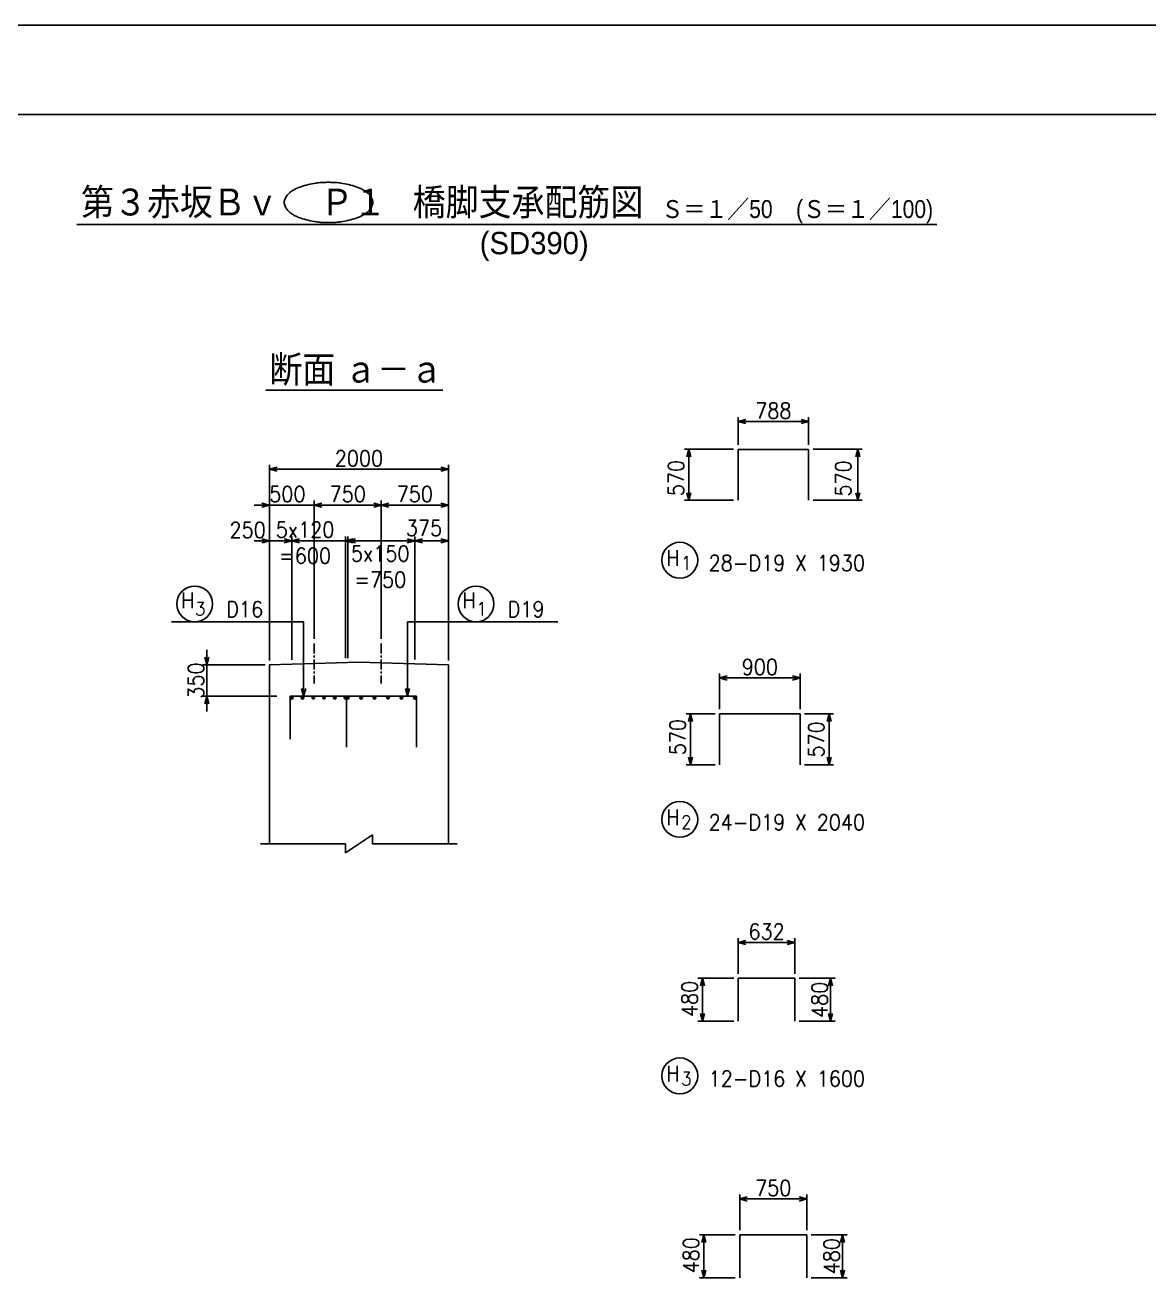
# Model space of a CAD drawing. Extents: x 88122 to 130172, y 30206 to 59906.
# Drawn here: x 104243 to 116805, y 45902 to 59906 of the extents above; entities that cross this region are included whole.
import ezdxf
from ezdxf.enums import TextEntityAlignment as Align

# ---------------------------------------------------------------- set-up
doc = ezdxf.new("R2010")
doc.units = 0
doc.header["$LTSCALE"] = 300
doc.header["$MEASUREMENT"] = 0
doc.linetypes.add('CENTER', pattern=[2, 1.25, -0.25, 0.25, -0.25])
doc.layers.get('0').update_dxf_attribs({"linetype": 'CONTINUOUS'})
doc.layers.get('DEFPOINTS').update_dxf_attribs({"linetype": 'CONTINUOUS'})
for name, color, linetype in [('丸ポチ', 2, 'CONTINUOUS'), ('寸法', 1, 'CONTINUOUS'), ('引き出し縦', 1, 'CONTINUOUS'), ('枠', 7, 'CONTINUOUS'), ('構造', 3, 'CONTINUOUS'), ('記号', 2, 'CONTINUOUS'), ('鉄筋', 2, 'CONTINUOUS'), ('鉄筋材料', 3, 'CONTINUOUS')]:
    doc.layers.add(name, color=color, linetype=linetype)
doc.styles.add('MS明朝', font='MS PMincho.ttf')
doc.styles.add('romans', font='ROMANS.shx', dxfattribs={"width": 0.9, "bigfont": 'EXTFONT.shx'})
doc.styles.add('ｽﾀｲﾙ1', font='ROMANS.shx', dxfattribs={"bigfont": 'EXTFONT.shx'})
doc.dimstyles.new('ST-50', dxfattribs={"dimscale": 50, "dimtxt": 3.5, "dimasz": 1.7, "dimexe": 1, "dimexo": 1, "dimgap": 1, "dimtad": 0, "dimdec": 0, "dimzin": 0, "dimdsep": 46, "dimtxsty": 'romans', "dimblk": 'OPEN30', "dimcen": 1, "dimdle": 3, "dimclrd": 1, "dimclre": 1, "dimclrt": 3, "dimaunit": 1, "dimadec": 0, "dimazin": 0, "dimtfac": 1, "dimtdec": 0, "dimtix": 1, "dimtmove": 2, "dimatfit": 3, "dimldrblk": 'OPEN30', "dimfxl": 0, "dimtvp": 0.7, "dimtolj": 1, "dimtzin": 0, "dimarcsym": 0})
doc.dimstyles.new('矢', dxfattribs={"dimscale": 50, "dimtxt": 3.5, "dimasz": 1.7, "dimexe": 1, "dimexo": 0.7, "dimgap": 0.09, "dimtad": 0, "dimdec": 0, "dimzin": 0, "dimdsep": 46, "dimtxsty": 'romans', "dimblk": 'OPEN30', "dimcen": 1, "dimdle": 1, "dimclrd": 1, "dimclre": 1, "dimclrt": 3, "dimaunit": 1, "dimadec": 0, "dimazin": 0, "dimtfac": 1, "dimtdec": 0, "dimtix": 1, "dimtmove": 2, "dimatfit": 3, "dimldrblk": 'OPEN30', "dimfxl": 0, "dimtvp": 0.7, "dimtolj": 1, "dimtzin": 0, "dimarcsym": 0})

# ---------------------------------------------------------------- blocks, each defined once
blk = doc.blocks.new('_Open30')
at = {"color": 0, "lineweight": -2}
for p, q in [((-1, 0.27), (0, 0)), ((0, 0), (-1, -0.27)), ((0, 0), (-1, 0))]:
    blk.add_line(p, q, dxfattribs=at)
blk = doc.blocks.new('*D63')
at = {"layer": 'DEFPOINTS', "color": 0, "linetype": 'Continuous'}
for p in [(111681, 52208), (112006, 52208), (112006, 51638)]:
    blk.add_point(p, dxfattribs=at)
at = {"layer": '寸法', "color": 1, "linetype": 'Continuous', "lineweight": -2}
for p, q in [((111956, 52208), (111631, 52208)), ((111681, 51723), (111681, 52123)), ((111956, 51638), (111631, 51638))]:
    blk.add_line(p, q, dxfattribs=at)
at = {"layer": '寸法', "color": 1, "linetype": 'Continuous', "lineweight": -2, "xscale": 85, "yscale": 85, "zscale": 85}
for p, rotation in [((111681, 52208), 90), ((111681, 51638), 270)]:
    blk.add_blockref('_Open30', p, dxfattribs=dict(at, rotation=rotation))
at = {"layer": '寸法', "color": 3, "linetype": 'Continuous', "insert": (111538, 51947), "char_height": 175, "attachment_point": 5, "rotation": 90, "style": 'romans'}
blk.add_mtext('\\A1;570', dxfattribs=at)
blk = doc.blocks.new('*D64')
at = {"color": 1, "linetype": 'ByBlock'}
for p, q in [((106276, 52839), (106276, 52924)), ((106925, 52754), (106226, 52754)), ((106276, 52404), (106276, 52754)), ((107059, 52404), (106226, 52404)), ((106276, 52319), (106276, 52234))]:
    blk.add_line(p, q, dxfattribs=at)
at = {"layer": 'DEFPOINTS', "color": 0, "linetype": 'ByBlock'}
for p in [(106276, 52754), (106975, 52754), (107109, 52404)]:
    blk.add_point(p, dxfattribs=at)
at = {"color": 1, "linetype": 'ByBlock', "xscale": 85, "yscale": 85, "zscale": 85}
for p, rotation in [((106276, 52754), 270), ((106276, 52404), 90)]:
    blk.add_blockref('_Open30', p, dxfattribs=dict(at, rotation=rotation))
at = {"color": 3, "linetype": 'ByBlock', "insert": (106153, 52579), "char_height": 175, "attachment_point": 5, "rotation": 90, "style": 'romans'}
blk.add_mtext('\\A1;350', dxfattribs=at)
blk = doc.blocks.new('*D65')
at = {"layer": 'DEFPOINTS', "color": 0, "linetype": 'Continuous'}
for p in [(112906, 52608), (112006, 52208), (112906, 52208)]:
    blk.add_point(p, dxfattribs=at)
at = {"layer": '寸法', "color": 1, "linetype": 'Continuous', "lineweight": -2}
for p, q in [((112006, 52258), (112006, 52658)), ((112906, 52258), (112906, 52658)), ((112091, 52608), (112821, 52608))]:
    blk.add_line(p, q, dxfattribs=at)
at = {"layer": '寸法', "color": 1, "linetype": 'Continuous', "lineweight": -2, "xscale": 85, "yscale": 85, "zscale": 85, "rotation": 180}
blk.add_blockref('_Open30', (112006, 52608), dxfattribs=at)
at = {"layer": '寸法', "color": 1, "linetype": 'Continuous', "lineweight": -2, "xscale": 85, "yscale": 85, "zscale": 85}
blk.add_blockref('_Open30', (112906, 52608), dxfattribs=at)
at = {"layer": '寸法', "color": 3, "linetype": 'Continuous', "insert": (112456, 52730), "char_height": 175, "attachment_point": 5, "style": 'romans'}
blk.add_mtext('\\A1;900', dxfattribs=at)
blk = doc.blocks.new('*D66')
at = {"layer": 'DEFPOINTS', "color": 0, "linetype": 'Continuous'}
for p in [(112906, 52208), (113231, 52208), (112906, 51638)]:
    blk.add_point(p, dxfattribs=at)
at = {"layer": '構造', "color": 1, "linetype": 'Continuous', "lineweight": -2}
for p, q in [((112956, 52208), (113281, 52208)), ((113231, 51723), (113231, 52123)), ((112956, 51638), (113281, 51638))]:
    blk.add_line(p, q, dxfattribs=at)
at = {"layer": '構造', "color": 1, "linetype": 'Continuous', "lineweight": -2, "xscale": 85, "yscale": 85, "zscale": 85}
for p, rotation in [((113231, 52208), 90), ((113231, 51638), 270)]:
    blk.add_blockref('_Open30', p, dxfattribs=dict(at, rotation=rotation))
at = {"layer": '構造', "color": 3, "linetype": 'Continuous', "insert": (113086, 51921), "char_height": 175, "attachment_point": 5, "rotation": 90, "style": 'romans'}
blk.add_mtext('\\A1;570', dxfattribs=at)
blk = doc.blocks.new('*D67')
at = {"layer": 'DEFPOINTS', "color": 0, "linetype": 'Continuous'}
for p in [(111663, 55164), (112213, 55164), (112213, 54594)]:
    blk.add_point(p, dxfattribs=at)
at = {"layer": '寸法', "color": 1, "linetype": 'Continuous', "lineweight": -2}
for p, q in [((112163, 55164), (111613, 55164)), ((111663, 54679), (111663, 55079)), ((112163, 54594), (111613, 54594))]:
    blk.add_line(p, q, dxfattribs=at)
at = {"layer": '寸法', "color": 1, "linetype": 'Continuous', "lineweight": -2, "xscale": 85, "yscale": 85, "zscale": 85}
for p, rotation in [((111663, 55164), 90), ((111663, 54594), 270)]:
    blk.add_blockref('_Open30', p, dxfattribs=dict(at, rotation=rotation))
at = {"layer": '寸法', "color": 3, "linetype": 'Continuous', "insert": (111520, 54843), "char_height": 175, "attachment_point": 5, "rotation": 90, "style": 'romans'}
blk.add_mtext('\\A1;570', dxfattribs=at)
blk = doc.blocks.new('*D68')
at = {"layer": 'DEFPOINTS', "color": 0, "linetype": 'Continuous'}
for p in [(113001, 55474), (112213, 55164), (113001, 55164)]:
    blk.add_point(p, dxfattribs=at)
at = {"layer": '寸法', "color": 1, "linetype": 'Continuous', "lineweight": -2}
for p, q in [((112213, 55214), (112213, 55524)), ((112298, 55474), (112916, 55474)), ((113001, 55214), (113001, 55524))]:
    blk.add_line(p, q, dxfattribs=at)
at = {"layer": '寸法', "color": 1, "linetype": 'Continuous', "lineweight": -2, "xscale": 85, "yscale": 85, "zscale": 85, "rotation": 180}
blk.add_blockref('_Open30', (112213, 55474), dxfattribs=at)
at = {"layer": '寸法', "color": 1, "linetype": 'Continuous', "lineweight": -2, "xscale": 85, "yscale": 85, "zscale": 85}
blk.add_blockref('_Open30', (113001, 55474), dxfattribs=at)
at = {"layer": '寸法', "color": 3, "linetype": 'Continuous', "insert": (112607, 55596), "char_height": 175, "attachment_point": 5, "style": 'romans'}
blk.add_mtext('\\A1;788', dxfattribs=at)
blk = doc.blocks.new('*D69')
at = {"layer": 'DEFPOINTS', "color": 0, "linetype": 'Continuous'}
for p in [(113001, 55164), (113551, 55164), (113001, 54594)]:
    blk.add_point(p, dxfattribs=at)
at = {"layer": '寸法', "color": 1, "linetype": 'Continuous', "lineweight": -2}
for p, q in [((113051, 55164), (113601, 55164)), ((113551, 54679), (113551, 55079)), ((113051, 54594), (113601, 54594))]:
    blk.add_line(p, q, dxfattribs=at)
at = {"layer": '寸法', "color": 1, "linetype": 'Continuous', "lineweight": -2, "xscale": 85, "yscale": 85, "zscale": 85}
for p, rotation in [((113551, 55164), 90), ((113551, 54594), 270)]:
    blk.add_blockref('_Open30', p, dxfattribs=dict(at, rotation=rotation))
at = {"layer": '寸法', "color": 3, "linetype": 'Continuous', "insert": (113388, 54838), "char_height": 175, "attachment_point": 5, "rotation": 90, "style": 'romans'}
blk.add_mtext('\\A1;570', dxfattribs=at)
blk = doc.blocks.new('*D87')
at = {"layer": 'DEFPOINTS', "color": 0, "linetype": 'Continuous'}
for p in [(108600, 54141), (108600, 52765), (108975, 52754)]:
    blk.add_point(p, dxfattribs=at)
at = {"layer": '寸法', "color": 1, "linetype": 'Continuous', "lineweight": -2}
for p, q in [((108600, 52815), (108600, 54191)), ((108890, 54141), (108685, 54141)), ((108975, 52804), (108975, 54191))]:
    blk.add_line(p, q, dxfattribs=at)
at = {"layer": '寸法', "color": 1, "linetype": 'Continuous', "lineweight": -2, "xscale": 85, "yscale": 85, "zscale": 85, "rotation": 180}
blk.add_blockref('_Open30', (108600, 54141), dxfattribs=at)
at = {"layer": '寸法', "color": 1, "linetype": 'Continuous', "lineweight": -2, "xscale": 85, "yscale": 85, "zscale": 85}
blk.add_blockref('_Open30', (108975, 54141), dxfattribs=at)
at = {"layer": '寸法', "color": 3, "linetype": 'Continuous', "insert": (108702, 54285), "char_height": 175, "attachment_point": 5, "style": 'romans'}
blk.add_mtext('\\A1;375', dxfattribs=at)
blk = doc.blocks.new('*D86')
at = {"color": 1, "linetype": 'ByBlock'}
for p, q in [((106975, 52804), (106975, 54991)), ((108890, 54941), (107060, 54941)), ((108975, 52804), (108975, 54991))]:
    blk.add_line(p, q, dxfattribs=at)
at = {"layer": 'DEFPOINTS', "color": 0, "linetype": 'ByBlock'}
for p in [(106975, 54941), (106975, 52754), (108975, 52754)]:
    blk.add_point(p, dxfattribs=at)
at = {"color": 1, "linetype": 'ByBlock', "xscale": 85, "yscale": 85, "zscale": 85, "rotation": 180}
blk.add_blockref('_Open30', (106975, 54941), dxfattribs=at)
at = {"color": 1, "linetype": 'ByBlock', "xscale": 85, "yscale": 85, "zscale": 85}
blk.add_blockref('_Open30', (108975, 54941), dxfattribs=at)
at = {"color": 3, "linetype": 'ByBlock', "insert": (107975, 55063), "char_height": 175, "attachment_point": 5, "style": 'romans'}
blk.add_mtext('\\A1;2000', dxfattribs=at)
blk = doc.blocks.new('*D84')
at = {"layer": 'DEFPOINTS', "color": 0, "linetype": 'Continuous'}
for p in [(108225, 54541), (108225, 52994), (108975, 52754)]:
    blk.add_point(p, dxfattribs=at)
at = {"layer": '寸法', "color": 1, "linetype": 'Continuous', "lineweight": -2}
for p, q in [((108225, 53044), (108225, 54591)), ((108890, 54541), (108310, 54541)), ((108975, 52804), (108975, 54591))]:
    blk.add_line(p, q, dxfattribs=at)
at = {"layer": '寸法', "color": 1, "linetype": 'Continuous', "lineweight": -2, "xscale": 85, "yscale": 85, "zscale": 85, "rotation": 180}
blk.add_blockref('_Open30', (108225, 54541), dxfattribs=at)
at = {"layer": '寸法', "color": 1, "linetype": 'Continuous', "lineweight": -2, "xscale": 85, "yscale": 85, "zscale": 85}
blk.add_blockref('_Open30', (108975, 54541), dxfattribs=at)
at = {"layer": '寸法', "color": 3, "linetype": 'Continuous', "insert": (108600, 54663), "char_height": 175, "attachment_point": 5, "style": 'romans'}
blk.add_mtext('\\A1;750', dxfattribs=at)
blk = doc.blocks.new('*D91')
at = {"layer": 'DEFPOINTS', "color": 0, "linetype": 'Continuous'}
for p in [(107225, 54141), (107225, 52761), (107825, 52779)]:
    blk.add_point(p, dxfattribs=at)
at = {"layer": '寸法', "color": 1, "linetype": 'Continuous', "lineweight": -2}
for p, q in [((107140, 54141), (107055, 54141)), ((107225, 52811), (107225, 54191)), ((107825, 54141), (107225, 54141)), ((107825, 52829), (107825, 54191)), ((107910, 54141), (107995, 54141))]:
    blk.add_line(p, q, dxfattribs=at)
at = {"layer": '寸法', "color": 1, "linetype": 'Continuous', "lineweight": -2, "xscale": 85, "yscale": 85, "zscale": 85}
blk.add_blockref('_Open30', (107225, 54141), dxfattribs=at)
at = {"layer": '寸法', "color": 1, "linetype": 'Continuous', "lineweight": -2, "xscale": 85, "yscale": 85, "zscale": 85, "rotation": 180}
blk.add_blockref('_Open30', (107825, 54141), dxfattribs=at)
at = {"layer": '寸法', "color": 3, "linetype": 'Continuous', "insert": (107373, 54120), "char_height": 175, "attachment_point": 5, "style": 'romans'}
blk.add_mtext('\\A1;5x120\\P=600', dxfattribs=at)
blk = doc.blocks.new('*D90')
at = {"layer": 'DEFPOINTS', "color": 0, "linetype": 'Continuous'}
for p in [(106975, 54141), (106975, 52754), (107225, 52761)]:
    blk.add_point(p, dxfattribs=at)
at = {"layer": '寸法', "color": 1, "linetype": 'Continuous', "lineweight": -2}
for p, q in [((106890, 54141), (106805, 54141)), ((106975, 52804), (106975, 54191)), ((107225, 54141), (106975, 54141)), ((107225, 52811), (107225, 54191)), ((107310, 54141), (107395, 54141))]:
    blk.add_line(p, q, dxfattribs=at)
at = {"layer": '寸法', "color": 1, "linetype": 'Continuous', "lineweight": -2, "xscale": 85, "yscale": 85, "zscale": 85}
blk.add_blockref('_Open30', (106975, 54141), dxfattribs=at)
at = {"layer": '寸法', "color": 1, "linetype": 'Continuous', "lineweight": -2, "xscale": 85, "yscale": 85, "zscale": 85, "rotation": 180}
blk.add_blockref('_Open30', (107225, 54141), dxfattribs=at)
at = {"layer": '寸法', "color": 3, "linetype": 'Continuous', "insert": (106731, 54263), "char_height": 175, "attachment_point": 5, "style": 'romans'}
blk.add_mtext('\\A1;250', dxfattribs=at)
blk = doc.blocks.new('*D89')
at = {"layer": 'DEFPOINTS', "color": 0, "linetype": 'Continuous'}
for p in [(106975, 54541), (107475, 52994), (106975, 52754)]:
    blk.add_point(p, dxfattribs=at)
at = {"layer": '寸法', "color": 1, "linetype": 'Continuous', "lineweight": -2}
for p, q in [((106890, 54541), (106805, 54541)), ((106975, 52804), (106975, 54591)), ((107475, 54541), (106975, 54541)), ((107475, 53044), (107475, 54591)), ((107560, 54541), (107645, 54541))]:
    blk.add_line(p, q, dxfattribs=at)
at = {"layer": '寸法', "color": 1, "linetype": 'Continuous', "lineweight": -2, "xscale": 85, "yscale": 85, "zscale": 85}
blk.add_blockref('_Open30', (106975, 54541), dxfattribs=at)
at = {"layer": '寸法', "color": 1, "linetype": 'Continuous', "lineweight": -2, "xscale": 85, "yscale": 85, "zscale": 85, "rotation": 180}
blk.add_blockref('_Open30', (107475, 54541), dxfattribs=at)
at = {"layer": '寸法', "color": 3, "linetype": 'Continuous', "insert": (107175, 54663), "char_height": 175, "attachment_point": 5, "style": 'romans'}
blk.add_mtext('\\A1;500', dxfattribs=at)
blk = doc.blocks.new('*D88')
at = {"layer": 'DEFPOINTS', "color": 0, "linetype": 'Continuous'}
for p in [(107475, 54541), (107475, 52994), (108225, 52994)]:
    blk.add_point(p, dxfattribs=at)
at = {"layer": '寸法', "color": 1, "linetype": 'Continuous', "lineweight": -2}
for p, q in [((107475, 53044), (107475, 54591)), ((108140, 54541), (107560, 54541)), ((108225, 53044), (108225, 54591))]:
    blk.add_line(p, q, dxfattribs=at)
at = {"layer": '寸法', "color": 1, "linetype": 'Continuous', "lineweight": -2, "xscale": 85, "yscale": 85, "zscale": 85, "rotation": 180}
blk.add_blockref('_Open30', (107475, 54541), dxfattribs=at)
at = {"layer": '寸法', "color": 1, "linetype": 'Continuous', "lineweight": -2, "xscale": 85, "yscale": 85, "zscale": 85}
blk.add_blockref('_Open30', (108225, 54541), dxfattribs=at)
at = {"layer": '寸法', "color": 3, "linetype": 'Continuous', "insert": (107850, 54663), "char_height": 175, "attachment_point": 5, "style": 'romans'}
blk.add_mtext('\\A1;750', dxfattribs=at)
blk = doc.blocks.new('*D85')
at = {"layer": 'DEFPOINTS', "color": 0, "linetype": 'Continuous'}
for p in [(107850, 54141), (107850, 52780), (108600, 52765)]:
    blk.add_point(p, dxfattribs=at)
at = {"layer": '寸法', "color": 1, "linetype": 'Continuous', "lineweight": -2}
for p, q in [((107850, 52830), (107850, 54191)), ((108515, 54141), (107935, 54141)), ((108600, 52815), (108600, 54191))]:
    blk.add_line(p, q, dxfattribs=at)
at = {"layer": '寸法', "color": 1, "linetype": 'Continuous', "lineweight": -2, "xscale": 85, "yscale": 85, "zscale": 85, "rotation": 180}
blk.add_blockref('_Open30', (107850, 54141), dxfattribs=at)
at = {"layer": '寸法', "color": 1, "linetype": 'Continuous', "lineweight": -2, "xscale": 85, "yscale": 85, "zscale": 85}
blk.add_blockref('_Open30', (108600, 54141), dxfattribs=at)
at = {"layer": '寸法', "color": 3, "linetype": 'Continuous', "insert": (108213, 53853), "char_height": 175, "attachment_point": 5, "style": 'romans'}
blk.add_mtext('\\A1;5x150\\P=750', dxfattribs=at)
blk = doc.blocks.new('*D92')
at = {"color": 1, "linetype": 'ByBlock'}
for p, q in [((111676, 49341), (111276, 49341)), ((111326, 48946), (111326, 49256)), ((111676, 48861), (111276, 48861))]:
    blk.add_line(p, q, dxfattribs=at)
at = {"layer": 'DEFPOINTS', "color": 0, "linetype": 'ByBlock'}
for p in [(111326, 49341), (111726, 49341), (111726, 48861)]:
    blk.add_point(p, dxfattribs=at)
at = {"color": 1, "linetype": 'ByBlock', "xscale": 85, "yscale": 85, "zscale": 85}
for p, rotation in [((111326, 49341), 90), ((111326, 48861), 270)]:
    blk.add_blockref('_Open30', p, dxfattribs=dict(at, rotation=rotation))
at = {"color": 3, "linetype": 'ByBlock', "insert": (111183, 49111), "char_height": 175, "attachment_point": 5, "rotation": 90, "style": 'romans'}
blk.add_mtext('\\A1;480', dxfattribs=at)
blk = doc.blocks.new('*D94')
at = {"color": 1, "linetype": 'ByBlock'}
for p, q in [((112528, 49251), (112928, 49251)), ((112878, 48856), (112878, 49166)), ((112528, 48771), (112928, 48771))]:
    blk.add_line(p, q, dxfattribs=at)
at = {"layer": 'DEFPOINTS', "color": 0, "linetype": 'ByBlock'}
for p in [(112478, 49251), (112878, 49251), (112478, 48771)]:
    blk.add_point(p, dxfattribs=at)
at = {"color": 1, "linetype": 'ByBlock', "xscale": 85, "yscale": 85, "zscale": 85}
for p, rotation in [((112878, 49251), 90), ((112878, 48771), 270)]:
    blk.add_blockref('_Open30', p, dxfattribs=dict(at, rotation=rotation))
at = {"color": 3, "linetype": 'ByBlock', "insert": (112756, 49011), "char_height": 175, "attachment_point": 5, "rotation": 90, "style": 'romans'}
blk.add_mtext('\\A1;480', dxfattribs=at)
blk = doc.blocks.new('*D93')
at = {"color": 1, "linetype": 'ByBlock'}
for p, q in [((112155, 49301), (112155, 49701)), ((112240, 49651), (112702, 49651)), ((112787, 49301), (112787, 49701))]:
    blk.add_line(p, q, dxfattribs=at)
at = {"layer": 'DEFPOINTS', "color": 0, "linetype": 'ByBlock'}
for p in [(112787, 49651), (112155, 49251), (112787, 49251)]:
    blk.add_point(p, dxfattribs=at)
at = {"color": 1, "linetype": 'ByBlock', "xscale": 85, "yscale": 85, "zscale": 85, "rotation": 180}
blk.add_blockref('_Open30', (112155, 49651), dxfattribs=at)
at = {"color": 1, "linetype": 'ByBlock', "xscale": 85, "yscale": 85, "zscale": 85}
blk.add_blockref('_Open30', (112787, 49651), dxfattribs=at)
at = {"color": 3, "linetype": 'ByBlock', "insert": (112471, 49774), "char_height": 175, "attachment_point": 5, "style": 'romans'}
blk.add_mtext('\\A1;632', dxfattribs=at)
blk = doc.blocks.new('*D95')
at = {"layer": 'DEFPOINTS', "color": 0, "linetype": 'Continuous'}
for p in [(111831, 46385), (112231, 46385), (112231, 45905)]:
    blk.add_point(p, dxfattribs=at)
at = {"layer": '寸法', "color": 1, "linetype": 'Continuous', "lineweight": -2}
for p, q in [((112181, 46385), (111781, 46385)), ((111831, 45990), (111831, 46300)), ((112181, 45905), (111781, 45905))]:
    blk.add_line(p, q, dxfattribs=at)
at = {"layer": '寸法', "color": 1, "linetype": 'Continuous', "lineweight": -2, "xscale": 85, "yscale": 85, "zscale": 85}
for p, rotation in [((111831, 46385), 90), ((111831, 45905), 270)]:
    blk.add_blockref('_Open30', p, dxfattribs=dict(at, rotation=rotation))
at = {"layer": '寸法', "color": 3, "linetype": 'Continuous', "insert": (111688, 46155), "char_height": 175, "attachment_point": 5, "rotation": 90, "style": 'romans'}
blk.add_mtext('\\A1;480', dxfattribs=at)
blk = doc.blocks.new('*D97')
at = {"layer": 'DEFPOINTS', "color": 0, "linetype": 'Continuous'}
for p in [(112981, 46785), (112231, 46385), (112981, 46385)]:
    blk.add_point(p, dxfattribs=at)
at = {"layer": '寸法', "color": 1, "linetype": 'Continuous', "lineweight": -2}
for p, q in [((112231, 46435), (112231, 46835)), ((112316, 46785), (112896, 46785)), ((112981, 46435), (112981, 46835))]:
    blk.add_line(p, q, dxfattribs=at)
at = {"layer": '寸法', "color": 1, "linetype": 'Continuous', "lineweight": -2, "xscale": 85, "yscale": 85, "zscale": 85, "rotation": 180}
blk.add_blockref('_Open30', (112231, 46785), dxfattribs=at)
at = {"layer": '寸法', "color": 1, "linetype": 'Continuous', "lineweight": -2, "xscale": 85, "yscale": 85, "zscale": 85}
blk.add_blockref('_Open30', (112981, 46785), dxfattribs=at)
at = {"layer": '寸法', "color": 3, "linetype": 'Continuous', "insert": (112606, 46908), "char_height": 175, "attachment_point": 5, "style": 'romans'}
blk.add_mtext('\\A1;750', dxfattribs=at)
blk = doc.blocks.new('*D96')
at = {"color": 1, "linetype": 'ByBlock'}
for p, q in [((112676, 46385), (113076, 46385)), ((113026, 45990), (113026, 46300)), ((112676, 45905), (113076, 45905))]:
    blk.add_line(p, q, dxfattribs=at)
at = {"layer": 'DEFPOINTS', "color": 0, "linetype": 'ByBlock'}
for p in [(112626, 46385), (113026, 46385), (112626, 45905)]:
    blk.add_point(p, dxfattribs=at)
at = {"color": 1, "linetype": 'ByBlock', "xscale": 85, "yscale": 85, "zscale": 85}
for p, rotation in [((113026, 46385), 90), ((113026, 45905), 270)]:
    blk.add_blockref('_Open30', p, dxfattribs=dict(at, rotation=rotation))
at = {"color": 3, "linetype": 'ByBlock', "insert": (112904, 46145), "char_height": 175, "attachment_point": 5, "rotation": 90, "style": 'romans'}
blk.add_mtext('\\A1;480', dxfattribs=at)

msp = doc.modelspace()

# ---------------------------------------------------------------- linework, layer by layer
at = {"layer": '丸ポチ', "linetype": 'Continuous'}
for centre, radius in [((107224.7, 52387.9), 15), ((107224.7, 52387.9), 8), ((107344.7, 52387.9), 15), ((107344.7, 52387.9), 8), ((107464.7, 52387.9), 15), ((107464.7, 52387.9), 8), ((107584.7, 52387.9), 15), ((107584.7, 52387.9), 8), ((107704.7, 52387.9), 15), ((107704.7, 52387.9), 8), ((107824.7, 52387.9), 15), ((107824.7, 52387.9), 8), ((107849.7, 52387.9), 15), ((107849.7, 52387.9), 8), ((107999.7, 52387.9), 15), ((107999.7, 52387.9), 8), ((108149.7, 52387.9), 15), ((108149.7, 52387.9), 8), ((108299.7, 52387.9), 15), ((108299.7, 52387.9), 8), ((108449.7, 52387.9), 15), ((108449.7, 52387.9), 8), ((108599.7, 52387.9), 15), ((108599.7, 52387.9), 8)]:
    msp.add_circle(centre, radius, dxfattribs=at)
at = {"layer": '引き出し縦', "linetype": 'Continuous', "flags": 128}
for points in [[(105879.3, 53235.7), (107356.6, 53235.7), (107356.6, 52403.9)], [(110196.7, 53235.7), (108517.9, 53235.7), (108517.9, 52403.9)]]:
    msp.add_lwpolyline(points, dxfattribs=at)
at = {"layer": '引き出し縦', "linetype": 'Continuous'}
for centre in [(106139.1, 53435.7), (109284.1, 53435.7)]:
    msp.add_circle(centre, 200, dxfattribs=at)
at = {"layer": '枠', "color": 1, "linetype": 'Continuous', "flags": 128}
msp.add_lwpolyline([(88122, 59906.2), (88122, 30206.2), (130172, 30206.2), (130172, 59906.2), (88122, 59906.2)], dxfattribs=at)
at = {"layer": '枠', "color": 2, "linetype": 'Continuous', "flags": 128}
msp.add_lwpolyline([(89622, 31206.2), (89622, 58906.2), (129172, 58906.2), (129172, 31206.2), (89622, 31206.2)], dxfattribs=at)
at = {"layer": '構造', "linetype": 'CENTER', "ltscale": 0.3}
for p, q in [((107474.7, 52994), (107474.7, 52548.2)), ((108224.7, 52994), (108224.7, 52548.2))]:
    msp.add_line(p, q, dxfattribs=at)
at = {"layer": '構造', "linetype": 'Continuous'}
for p, q in [((107974.7, 52783.9), (106974.7, 52753.9)), ((106974.7, 52753.9), (106974.7, 50753.9)), ((108974.7, 52753.9), (107974.7, 52783.9)), ((108974.7, 52753.9), (108974.7, 50753.9))]:
    msp.add_line(p, q, dxfattribs=at)
at = {"layer": '構造', "color": 1, "linetype": 'Continuous'}
for p, q in [((108124.7, 50853.9), (107824.7, 50653.9)), ((108124.7, 50753.9), (108124.7, 50853.9)), ((107824.7, 50753.9), (106874.7, 50753.9)), ((107824.7, 50753.9), (107824.7, 50653.9)), ((109074.7, 50753.9), (108124.7, 50753.9))]:
    msp.add_line(p, q, dxfattribs=at)
at = {"layer": '記号', "color": 2, "linetype": 'Continuous'}
msp.add_line((114433.1, 57676.4), (104823.3, 57676.4), dxfattribs=at)
at = {"layer": '記号', "linetype": 'Continuous'}
msp.add_line((106935, 55824.7), (108914.4, 55824.7), dxfattribs=at)
at = {"layer": '記号', "color": 4, "linetype": 'Continuous', "flags": 128}
msp.add_lwpolyline([(108129.1, 57923.4), (108128.4, 57934.2), (108126.4, 57944.8), (108123.2, 57955.2), (108119.1, 57965.3), (108114, 57975.3), (108108.3, 57984.9), (108102, 57994.3), (108095.2, 58003.3), (108088.1, 58012), (108081, 58020.2), (108073, 58028.5), (108064.4, 58036.2), (108055.4, 58043.4), (108045.9, 58050), (108036.1, 58056.3), (108026, 58062.1), (108015.7, 58067.6), (108005.2, 58072.8), (107994.7, 58077.8), (107984.1, 58082.5), (107964, 58091), (107943.5, 58098.6), (107922.8, 58105.6), (107901.8, 58111.9), (107880.6, 58117.6), (107859.3, 58122.7), (107837.8, 58127.4), (107816.3, 58131.7), (107794.7, 58135.7), (107773.1, 58139.4), (107759.4, 58141.5), (107745.6, 58143.2), (107731.7, 58144.7), (107717.8, 58145.9), (107703.9, 58146.8), (107689.9, 58147.4), (107676, 58147.9), (107662, 58148.2), (107648, 58148.4), (107634.1, 58148.4), (107620.2, 58148.4), (107606.2, 58148.2), (107592.2, 58147.9), (107578.3, 58147.4), (107564.3, 58146.8), (107550.4, 58145.9), (107536.5, 58144.7), (107522.6, 58143.2), (107508.8, 58141.5), (107495.1, 58139.4), (107473.5, 58135.7), (107451.9, 58131.7), (107430.4, 58127.4), (107408.9, 58122.7), (107387.6, 58117.6), (107366.4, 58111.9), (107345.4, 58105.6), (107324.7, 58098.6), (107304.2, 58091), (107284.1, 58082.5), (107273.5, 58077.8), (107263, 58072.8), (107252.5, 58067.6), (107242.2, 58062.1), (107232.1, 58056.3), (107222.3, 58050), (107212.8, 58043.4), (107203.8, 58036.2), (107195.2, 58028.5), (107187.2, 58020.2), (107180.1, 58012), (107173, 58003.3), (107166.2, 57994.3), (107159.9, 57984.9), (107154.2, 57975.3), (107149.1, 57965.3), (107145, 57955.2), (107141.8, 57944.8), (107139.8, 57934.2), (107139.1, 57923.4), (107139.8, 57912.7), (107141.8, 57902.1), (107145, 57891.7), (107149.1, 57881.5), (107154.2, 57871.6), (107159.9, 57861.9), (107166.2, 57852.6), (107173, 57843.6), (107180.1, 57834.9), (107187.2, 57826.6), (107195.2, 57818.4), (107203.8, 57810.7), (107212.8, 57803.5), (107222.3, 57796.8), (107232.1, 57790.6), (107242.2, 57784.8), (107252.5, 57779.3), (107263, 57774), (107273.5, 57769.1), (107284.1, 57764.3), (107304.2, 57755.9), (107324.7, 57748.2), (107345.4, 57741.3), (107366.4, 57735), (107387.6, 57729.3), (107408.9, 57724.1), (107430.4, 57719.4), (107451.9, 57715.1), (107473.5, 57711.2), (107495.1, 57707.5), (107508.8, 57705.4), (107522.6, 57703.6), (107536.5, 57702.2), (107550.4, 57701), (107564.3, 57700.1), (107578.3, 57699.4), (107592.2, 57699), (107606.2, 57698.7), (107620.2, 57698.5), (107634.1, 57698.4), (107648, 57698.5), (107662, 57698.7), (107676, 57699), (107689.9, 57699.4), (107703.9, 57700.1), (107717.8, 57701), (107731.7, 57702.2), (107745.6, 57703.6), (107759.4, 57705.4), (107773.1, 57707.5), (107794.7, 57711.2), (107816.3, 57715.1), (107837.8, 57719.4), (107859.3, 57724.1), (107880.6, 57729.3), (107901.8, 57735), (107922.8, 57741.3), (107943.5, 57748.2), (107964, 57755.9), (107984.1, 57764.3), (107994.7, 57769.1), (108005.2, 57774), (108015.7, 57779.3), (108026, 57784.8), (108036.1, 57790.6), (108045.9, 57796.8), (108055.4, 57803.5), (108064.4, 57810.7), (108073, 57818.4), (108081, 57826.6), (108088.1, 57834.9), (108095.2, 57843.6), (108102, 57852.6), (108108.3, 57861.9), (108114, 57871.6), (108119.1, 57881.5), (108123.2, 57891.7), (108126.4, 57902.1), (108128.4, 57912.7), (108129.1, 57923.4)], dxfattribs=at)
at = {"layer": '鉄筋', "linetype": 'Continuous'}
for p, q in [((113001, 55163.8), (112213, 55163.8)), ((112213, 55163.8), (112213, 54593.8)), ((113001, 55163.8), (113001, 54593.8)), ((107207.7, 52403.9), (107207.7, 51923.9)), ((107837, 52403.9), (107207.7, 52403.9)), ((107837, 52403.9), (107806.7, 52403.9)), ((107837, 52403.9), (107837, 51833.9)), ((108616.7, 52403.9), (107837, 52403.9)), ((108616.7, 52403.9), (108616.7, 51833.9)), ((112005.5, 52207.6), (112905.5, 52207.6)), ((112005.5, 52207.6), (112005.5, 51637.6)), ((112905.5, 52207.6), (112905.5, 51637.6)), ((112214.5, 49251.4), (112214.5, 48771.4)), ((112214.5, 49251.4), (112846.5, 49251.4)), ((112846.5, 49251.4), (112846.5, 48771.4)), ((112230.5, 46385.1), (112980.5, 46385.1)), ((112230.5, 46385.1), (112230.5, 45905.1)), ((112980.5, 46385.1), (112980.5, 45905.1))]:
    msp.add_line(p, q, dxfattribs=at)
at = {"layer": '鉄筋材料', "color": 1, "linetype": 'Continuous'}
for centre in [(111561.4, 53924.8), (111561.4, 51027.2), (111561.4, 48160.9)]:
    msp.add_circle(centre, 200, dxfattribs=at)

# ---------------------------------------------------------------- texts
at = {"layer": '引き出し縦', "color": 3, "style": 'ｽﾀｲﾙ1', "width": 0.9}
for s, height, p in [('H', 175, (105987.7, 53387.9)), ('H', 175, (109132.7, 53387.9)), ('3', 150, (106143.4, 53305.8)), ('D16', 175, (106492.6, 53289.4)), ('1', 150, (109288.4, 53305.8)), ('D19', 175, (109637.6, 53289.4))]:
    msp.add_text(s, height=height, dxfattribs=at).set_placement(p)
at = {"layer": '記号', "color": 2, "style": 'MS明朝', "width": 0.9}
for s, height, p in [('第３赤坂Ｂｖ \u3000Ｐ１   橋脚支承配筋図', 300, (108011.2, 57777.8)), ('Ｓ＝１／50    (Ｓ＝１／100)', 200, (112873.5, 57749.5))]:
    msp.add_text(s, height=height, dxfattribs=at).set_placement(p, align=Align.CENTER)
at = {"layer": '記号', "color": 2, "style": 'MS明朝'}
msp.add_text('(SD390)', height=250, dxfattribs=at).set_placement((109325.2, 57344.5))
at = {"layer": '記号', "style": 'MS明朝', "width": 0.9}
msp.add_text('断面 ａ－ａ', height=300, dxfattribs=at).set_placement((107943.8, 55909.7), align=Align.CENTER)
at = {"layer": '鉄筋材料', "color": 3, "style": 'ｽﾀｲﾙ1', "width": 0.9}
for s, height, p in [('H', 175, (111411.7, 53862.3)), ('1', 150, (111576.4, 53818.6)), ('H', 175, (111411.7, 50964.7)), ('2', 150, (111576.4, 50921)), ('H', 175, (111411.7, 48098.4)), ('3', 150, (111576.4, 48054.7))]:
    msp.add_text(s, height=height, dxfattribs=at).set_placement(p)
at = {"layer": '鉄筋材料', "style": 'romans', "width": 0.9}
for s, p in [('28-D19 X 1930', (111883.5, 53805.8)), ('24-D19 X 2040', (111883.5, 50908.1)), ('12-D16 X 1600', (111883.5, 48041.9))]:
    msp.add_text(s, height=175, dxfattribs=at).set_placement(p)

# ---------------------------------------------------------------- dimensions: what is measured, and where the dimension line sits
at = {"layer": '寸法', "linetype": 'Continuous'}
for base, p1, p2, picture, middle in [((113001, 55473.8), (112213, 55163.8), (113001, 55163.8), '*D68', (112607, 55596.3)), ((106974.7, 54940.9), (108974.7, 52753.9), (106974.7, 52753.9), '*D86', (107974.7, 55063.4)), ((107474.7, 54540.9), (108224.7, 52994), (107474.7, 52994), '*D88', (107849.7, 54663.4)), ((108224.7, 54540.9), (108974.7, 52753.9), (108224.7, 52994), '*D84', (108599.7, 54663.4)), ((112905.5, 52607.6), (112005.5, 52207.6), (112905.5, 52207.6), '*D65', (112455.5, 52730.1)), ((112980.5, 46785.1), (112230.5, 46385.1), (112980.5, 46385.1), '*D97', (112605.5, 46907.6))]:
    dim = msp.add_linear_dim(base=base, p1=p1, p2=p2, dimstyle='ST-50', dxfattribs=at)
    dim.commit()
    dim.dimension.update_dxf_attribs({"geometry": picture, "text_midpoint": middle})
for base, p1, p2, picture, middle in [((111663, 55163.8), (112213, 54593.8), (112213, 55163.8), '*D67', (111520.2, 54843.5)), ((113551, 55163.8), (113001, 54593.8), (113001, 55163.8), '*D69', (113387.9, 54838.1)), ((111680.5, 52207.6), (112005.5, 51637.6), (112005.5, 52207.6), '*D63', (111537.7, 51947)), ((111830.5, 46385.1), (112230.5, 45905.1), (112230.5, 46385.1), '*D95', (111687.7, 46154.8))]:
    dim = msp.add_linear_dim(base=base, p1=p1, p2=p2, angle=90, dimstyle='ST-50', dxfattribs=at)
    dim.commit()
    dim.dimension.update_dxf_attribs({"geometry": picture, "text_midpoint": middle, "dimtype": 160})
for base, p1, p2, picture, middle in [((106974.7, 54540.9), (107474.7, 52994), (106974.7, 52753.9), '*D89', (107174.7, 54663.4)), ((106974.7, 54140.8), (107224.7, 52761.4), (106974.7, 52753.9), '*D90', (106731.4, 54263.3)), ((108599.7, 54140.8), (108974.7, 52753.9), (108599.7, 52765.1), '*D87', (108701.8, 54284.7))]:
    dim = msp.add_linear_dim(base=base, p1=p1, p2=p2, dimstyle='ST-50', dxfattribs=at)
    dim.commit()
    dim.dimension.update_dxf_attribs({"geometry": picture, "text_midpoint": middle, "dimtype": 160})
for base, p1, p2, text, picture, middle in [((107224.7, 54140.8), (107824.7, 52779.4), (107224.7, 52761.4), '5x120\\P=<>', '*D91', (107373.2, 54120.2)), ((107849.7, 54140.8), (108599.7, 52765.1), (107849.7, 52780.1), '5x150\\P=<>', '*D85', (108213.1, 53852.9))]:
    dim = msp.add_linear_dim(base=base, p1=p1, p2=p2, text=text, dimstyle='ST-50', dxfattribs=at)
    dim.commit()
    dim.dimension.update_dxf_attribs({"geometry": picture, "text_midpoint": middle, "dimtype": 160})
dim = msp.add_linear_dim(base=(106275.5, 52753.9), p1=(107108.7, 52403.9), p2=(106974.7, 52753.9), angle=270, dimstyle='ST-50', dxfattribs=at)
dim.commit()
dim.dimension.update_dxf_attribs({"geometry": '*D64', "text_midpoint": (106153, 52578.9)})
dim = msp.add_linear_dim(base=(112846.5, 49651.4), p1=(112214.5, 49251.4), p2=(112846.5, 49251.4), dimstyle='ST-50', dxfattribs=at)
dim.commit()
dim.dimension.update_dxf_attribs({"geometry": '*D93', "text_midpoint": (112530.5, 49773.9), "insert": (60, 0)})
dim = msp.add_linear_dim(base=(111814.5, 49251.4), p1=(112214.5, 48771.4), p2=(112214.5, 49251.4), angle=90, dimstyle='ST-50', dxfattribs=at)
dim.commit()
dim.dimension.update_dxf_attribs({"geometry": '*D92', "text_midpoint": (111671.7, 49021), "dimtype": 160, "insert": (488.3, -90)})
at = {"layer": '構造', "linetype": 'Continuous'}
dim = msp.add_linear_dim(base=(113230.5, 52207.6), p1=(112905.5, 51637.6), p2=(112905.5, 52207.6), angle=90, dimstyle='ST-50', dxfattribs=at)
dim.commit()
dim.dimension.update_dxf_attribs({"geometry": '*D66', "text_midpoint": (113086.4, 51921.2), "dimtype": 160})
for base, p1, p2, picture, middle, set_off in [((113246.5, 49251.4), (112846.5, 48771.4), (112846.5, 49251.4), '*D94', (113124, 49011.4), (368.3, 0)), ((113380.5, 46385.1), (112980.5, 45905.1), (112980.5, 46385.1), '*D96', (113258, 46145.1), (354.3, 0))]:
    dim = msp.add_linear_dim(base=base, p1=p1, p2=p2, angle=90, dimstyle='ST-50', dxfattribs=at)
    dim.commit()
    dim.dimension.update_dxf_attribs({"geometry": picture, "text_midpoint": middle, "dimtype": 160, "insert": set_off})

# ---------------------------------------------------------------- leaders
at = {"layer": '引き出し縦', "color": 1, "linetype": 'Continuous'}
for points in [[(107356.6, 52403.9), (107356.6, 52666.7)], [(108517.9, 52403.9), (108517.9, 52666.7)]]:
    msp.add_leader(points, dimstyle='矢', override={"dimgap": 0.09, "dimtad": 0}, dxfattribs=at)

doc.saveas('drawing.dxf')
